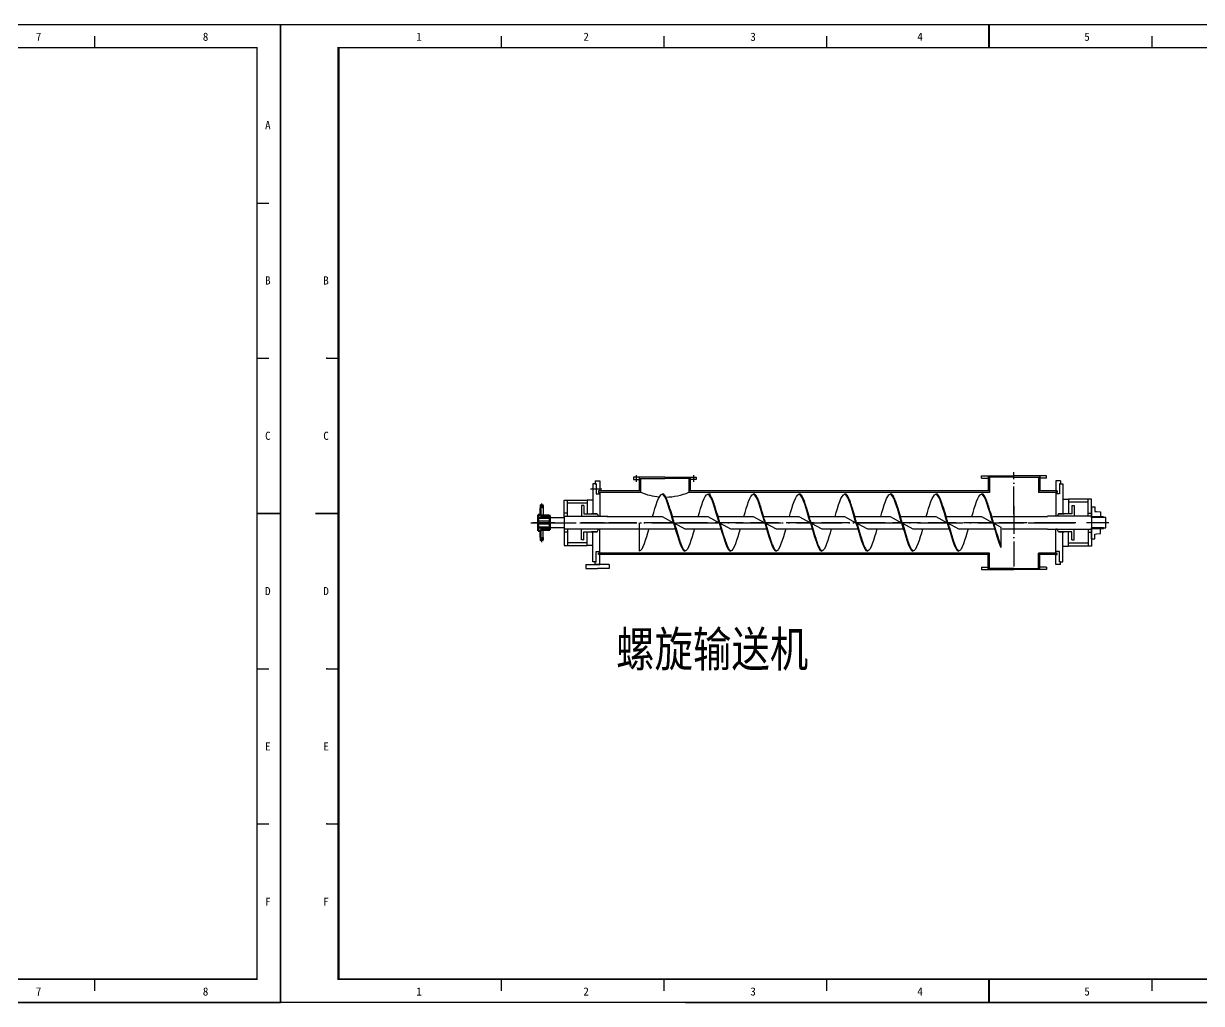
# Model space of a CAD drawing. Header units: millimetres. Extents: x 9671 to 25689, y -17516 to -2951.
# Drawn here: x 21399.2 to 21652.3, y -5527.3 to -5316.9 of the extents above; entities that cross this region are included whole.
import ezdxf

# ---------------------------------------------------------------- set-up
doc = ezdxf.new("R2010")
doc.units = ezdxf.units.MM
doc.linetypes.add('AM_ISO08W050', pattern=[13, 9.75, -1.5, 0.25, -1.5])
doc.linetypes.add('AM_ISO08W050x2', pattern=[7.625, 6, -0.75, 0.125, -0.75])
doc.layers.add('AM_0', color=7, linetype='Continuous', lineweight=50)
doc.layers.add('AM_7', color=4, linetype='AM_ISO08W050', lineweight=25)
doc.styles.add('QSDI', font='SimSun.ttf', dxfattribs={"width": 0.8})

# ---------------------------------------------------------------- blocks, each defined once
blk = doc.blocks.new('2#图框，横')
for p, q in [((7777.69, 0), (7777.69, 420)), ((7777.69, 420), (8371.69, 420)), ((8371.69, 420), (8371.69, 0)), ((7872.57, 415), (7872.57, 410)), ((7942.44, 415), (7942.44, 410)), ((8012.32, 415), (8012.32, 410)), ((8152.07, 415), (8152.07, 410)), ((8221.94, 415), (8221.94, 410)), ((8291.82, 415), (8291.82, 410)), ((8361.69, 343.33), (8366.69, 343.33)), ((8371.69, 0), (8371.69, 297)), ((7797.69, 276.67), (7802.69, 276.67)), ((8361.69, 276.67), (8366.69, 276.67)), ((7797.69, 143.33), (7802.69, 143.33)), ((8361.69, 143.33), (8366.69, 143.33)), ((7797.69, 76.67), (7802.69, 76.67)), ((8361.69, 76.67), (8366.69, 76.67)), ((7872.57, 10), (7872.57, 5)), ((7942.44, 10), (7942.44, 5)), ((8012.32, 10), (8012.32, 5)), ((8152.07, 10), (8152.07, 5)), ((8221.94, 10), (8221.94, 5)), ((8291.82, 10), (8291.82, 5)), ((8371.69, 0), (7777.69, 0)), ((7951.69, 0), (8371.69, 0))]:
    blk.add_line(p, q)
for points, const_width in [([(8082.19, 410), (8082.19, 420)], 0.8), ([(8082.19, 410), (8082.19, 420)], 0.5), ([(7802.69, 210), (7792.69, 210)], 0.8), ([(7792.69, 210), (7802.69, 210)], 0.5), ([(8361.69, 210), (8371.69, 210)], 0.8), ([(8361.69, 210), (8371.69, 210)], 0.5), ([(8082.19, 10), (8082.19, 0)], 0.8), ([(8082.19, 10), (8082.19, 0)], 0.5)]:
    blk.add_lwpolyline(points, dxfattribs=dict(const_width=const_width))
blk.add_lwpolyline([(7802.69, 10, 1, 1, 0), (7802.69, 410, 0.6, 0.6, 0), (8361.69, 410, 0.6, 0.6, 0), (8361.69, 10, 0.6, 0.6, 0)], format="xyseb", close=True)
for p in [(7797.69, 276.67), (7797.69, 210), (7797.69, 143.33), (7797.69, 76.67)]:
    blk.add_point(p)
at = {"style": 'QSDI'}
for s, p in [('1', (7836.11, 412.98)), ('2', (7907.86, 412.98)), ('3', (7979.61, 412.98)), ('4', (8051.36, 412.98)), ('5', (8123.11, 412.98)), ('6', (8194.86, 412.98)), ('7', (8266.61, 412.98)), ('8', (8338.36, 412.98)), ('A', (8365.11, 375.02)), ('B', (7796.11, 308.32)), ('B', (8365.11, 308.32)), ('C', (7796.11, 241.62)), ('C', (8365.11, 241.62)), ('D', (7796.11, 174.92)), ('D', (8365.11, 174.92)), ('E', (7796.11, 108.22)), ('E', (8365.11, 108.22)), ('F', (7796.11, 41.52)), ('F', (8365.11, 41.52)), ('1', (7836.11, 2.98)), ('2', (7907.86, 2.98)), ('3', (7979.61, 2.98)), ('4', (8051.36, 2.98)), ('5', (8123.11, 2.98)), ('6', (8194.86, 2.98)), ('7', (8266.61, 2.98)), ('8', (8338.36, 2.98))]:
    blk.add_text(s, height=3.5, dxfattribs=at).set_placement(p)

msp = doc.modelspace()

# ---------------------------------------------------------------- linework, layer by layer
at = {"color": 2}
for p, q in [((21522.03, -5415.1), (21523.03, -5415.1)), ((21522.03, -5415.1), (21522.03, -5415.73)), ((21523.03, -5415.1), (21523.03, -5417.28)), ((21537.03, -5414.35), (21530.28, -5414.35)), ((21530.28, -5414.35), (21530.28, -5414.85)), ((21530.28, -5414.85), (21531.56, -5414.85)), ((21531.56, -5417.28), (21531.56, -5414.35)), ((21531.56, -5414.6), (21537.03, -5414.6)), ((21531.86, -5417.58), (21531.86, -5414.6)), ((21537.03, -5414.35), (21543.78, -5414.35)), ((21542.51, -5414.6), (21537.03, -5414.6)), ((21542.21, -5417.58), (21542.21, -5414.6)), ((21542.51, -5417.28), (21542.51, -5414.35)), ((21543.78, -5414.85), (21542.51, -5414.85)), ((21543.78, -5414.35), (21543.78, -5414.85)), ((21605.03, -5414.05), (21612.03, -5414.05)), ((21605.03, -5414.55), (21605.03, -5414.05)), ((21605.03, -5414.55), (21606.48, -5414.55)), ((21606.48, -5414.05), (21606.48, -5417.28)), ((21612.03, -5414.3), (21606.48, -5414.3)), ((21606.78, -5414.3), (21606.78, -5417.58)), ((21619.03, -5414.05), (21612.03, -5414.05)), ((21612.03, -5414.3), (21617.58, -5414.3)), ((21617.28, -5414.3), (21617.28, -5417.58)), ((21617.58, -5414.05), (21617.58, -5417.28)), ((21619.03, -5414.55), (21617.58, -5414.55)), ((21619.03, -5414.55), (21619.03, -5414.05)), ((21622.03, -5415.1), (21621.03, -5415.1)), ((21621.03, -5415.1), (21621.03, -5417.28)), ((21622.03, -5415.1), (21622.03, -5415.73)), ((21521.53, -5415.73), (21521.53, -5422.18)), ((21522.23, -5415.73), (21521.53, -5415.73)), ((21522.03, -5415.73), (21522.23, -5415.73)), ((21522.23, -5415.73), (21522.23, -5417.9)), ((21522.23, -5417.9), (21523.03, -5417.9)), ((21522.23, -5417.9), (21523.03, -5417.9)), ((21523.03, -5417.27), (21522.78, -5417.27)), ((21522.78, -5417.27), (21522.78, -5417.59)), ((21531.86, -5417.28), (21522.78, -5417.28)), ((21531.86, -5417.58), (21522.78, -5417.58)), ((21522.78, -5417.59), (21523.03, -5417.59)), ((21523.03, -5417.58), (21523.03, -5422.73)), ((21523.03, -5417.9), (21523.03, -5422.73)), ((21606.78, -5417.28), (21542.21, -5417.28)), ((21606.78, -5417.58), (21542.21, -5417.58)), ((21621.28, -5417.28), (21617.28, -5417.28)), ((21621.28, -5417.58), (21617.28, -5417.58)), ((21621.03, -5417.27), (21621.28, -5417.27)), ((21621.03, -5417.58), (21621.03, -5422.73)), ((21621.28, -5417.59), (21621.03, -5417.59)), ((21621.03, -5417.9), (21621.03, -5422.73)), ((21621.83, -5417.9), (21621.03, -5417.9)), ((21621.83, -5417.9), (21621.03, -5417.9)), ((21621.28, -5417.27), (21621.28, -5417.59)), ((21621.83, -5415.73), (21621.83, -5417.9)), ((21621.83, -5415.73), (21622.53, -5415.73)), ((21622.03, -5415.73), (21621.83, -5415.73)), ((21622.53, -5415.73), (21622.53, -5422.18)), ((21515.38, -5422.98), (21515.38, -5419.23)), ((21515.38, -5419.23), (21516.08, -5419.23)), ((21516.08, -5419.23), (21520.33, -5419.23)), ((21516.08, -5422.73), (21516.08, -5419.23)), ((21516.08, -5419.83), (21520.33, -5419.83)), ((21519.08, -5420.43), (21519.08, -5422.73)), ((21519.58, -5420.43), (21519.08, -5420.43)), ((21519.58, -5420.43), (21519.58, -5422.18)), ((21520.33, -5419.23), (21520.33, -5422.18)), ((21521.53, -5419.23), (21520.33, -5419.23)), ((21536.77, -5417.98), (21536.43, -5417.98)), ((21546.82, -5417.98), (21546.48, -5417.98)), ((21556.37, -5417.98), (21556.03, -5417.98)), ((21566.17, -5417.98), (21565.83, -5417.98)), ((21575.97, -5417.98), (21575.63, -5417.98)), ((21585.77, -5417.98), (21585.43, -5417.98)), ((21595.57, -5417.98), (21595.23, -5417.98)), ((21605.37, -5417.98), (21605.03, -5417.98)), ((21622.53, -5419.08), (21623.73, -5419.08)), ((21627.98, -5419.08), (21623.73, -5419.08)), ((21623.73, -5419.08), (21623.73, -5422.18)), ((21627.98, -5419.68), (21623.73, -5419.68)), ((21624.49, -5420.43), (21624.49, -5422.18)), ((21624.49, -5420.43), (21624.99, -5420.43)), ((21624.99, -5420.43), (21624.99, -5422.73)), ((21627.98, -5422.73), (21627.98, -5419.08)), ((21628.68, -5419.08), (21627.98, -5419.08)), ((21628.68, -5422.98), (21628.68, -5419.08)), ((21510.85, -5420.9), (21510.85, -5422.55)), ((21512.28, -5422.98), (21515.38, -5422.98)), ((21512.28, -5425.23), (21512.28, -5422.98)), ((21516.08, -5422.08), (21515.38, -5422.08)), ((21515.38, -5422.73), (21524.78, -5422.73)), ((21515.38, -5422.73), (21515.38, -5425.48)), ((21519.58, -5422.18), (21521.2, -5422.18)), ((21520.33, -5422.18), (21522.47, -5422.18)), ((21522.47, -5422.18), (21521.28, -5422.18)), ((21522.47, -5422.18), (21522.78, -5422.73)), ((21522.77, -5422.7), (21523.03, -5422.7)), ((21524.53, -5422.75), (21536.43, -5422.75)), ((21536.43, -5422.75), (21538.88, -5424.1)), ((21538.64, -5422.75), (21546.23, -5422.75)), ((21546.23, -5422.75), (21548.68, -5424.1)), ((21548.44, -5422.75), (21556.03, -5422.75)), ((21556.03, -5422.75), (21558.48, -5424.1)), ((21558.24, -5422.75), (21565.83, -5422.75)), ((21565.83, -5422.75), (21568.28, -5424.1)), ((21568.04, -5422.75), (21575.63, -5422.75)), ((21568.04, -5422.75), (21570.73, -5422.75)), ((21575.63, -5422.75), (21578.08, -5424.1)), ((21577.84, -5422.75), (21585.43, -5422.75)), ((21585.43, -5422.75), (21587.88, -5424.1)), ((21587.64, -5422.75), (21595.23, -5422.75)), ((21595.23, -5422.75), (21597.68, -5424.1)), ((21597.44, -5422.75), (21605.03, -5422.75)), ((21597.44, -5422.75), (21600.13, -5422.75)), ((21605.03, -5422.75), (21607.48, -5424.1)), ((21607.49, -5422.75), (21619.23, -5422.75)), ((21621.53, -5422.73), (21619.23, -5422.73)), ((21628.68, -5422.73), (21619.28, -5422.73)), ((21621.3, -5422.7), (21621.03, -5422.7)), ((21621.6, -5422.18), (21621.28, -5422.73)), ((21623.73, -5422.18), (21621.6, -5422.18)), ((21621.6, -5422.18), (21622.78, -5422.18)), ((21624.49, -5422.18), (21622.87, -5422.18)), ((21627.98, -5422.08), (21628.68, -5422.08)), ((21628.68, -5420.68), (21628.68, -5422.98)), ((21628.68, -5420.68), (21629.39, -5420.68)), ((21628.68, -5420.68), (21628.68, -5422.82)), ((21628.68, -5420.68), (21628.68, -5422.82)), ((21628.68, -5420.68), (21628.68, -5422.82)), ((21628.68, -5422.73), (21628.68, -5425.48)), ((21631.78, -5422.98), (21628.68, -5422.98)), ((21631.09, -5422.98), (21628.68, -5422.98)), ((21631.09, -5422.98), (21628.68, -5422.98)), ((21631.29, -5422.98), (21628.71, -5422.98)), ((21630.8, -5422.98), (21628.71, -5422.98)), ((21630.81, -5422.98), (21628.71, -5422.98)), ((21630.81, -5422.98), (21628.71, -5422.98)), ((21628.82, -5422.98), (21628.82, -5422.82)), ((21630.87, -5422.82), (21628.82, -5422.82)), ((21629.39, -5420.68), (21629.39, -5421.66)), ((21629.39, -5421.66), (21629.78, -5421.71)), ((21629.78, -5421.71), (21630.58, -5421.79)), ((21630.58, -5421.79), (21630.58, -5422.82)), ((21630.87, -5422.82), (21630.87, -5422.98)), ((21631, -5422.82), (21631, -5422.98)), ((21631.29, -5422.82), (21631, -5422.82)), ((21631.29, -5422.82), (21631.29, -5422.98)), ((21631.78, -5425.23), (21631.78, -5422.98)), ((21509.78, -5423.15), (21509.88, -5423.05)), ((21509.78, -5425.05), (21509.78, -5423.15)), ((21511.98, -5423.8), (21509.78, -5423.8)), ((21511.98, -5424.4), (21509.78, -5424.4)), ((21509.78, -5425.05), (21509.88, -5425.15)), ((21509.88, -5423.05), (21512.28, -5423.05)), ((21509.88, -5423.8), (21509.88, -5423.05)), ((21509.88, -5425.15), (21509.88, -5424.4)), ((21512.28, -5425.15), (21509.88, -5425.15)), ((21515.38, -5425.23), (21512.28, -5425.23)), ((21515.38, -5425.23), (21515.38, -5428.98)), ((21524.78, -5425.48), (21515.38, -5425.48)), ((21516.08, -5425.48), (21516.08, -5428.98)), ((21519.08, -5427.78), (21519.08, -5425.48)), ((21519.08, -5427.78), (21519.08, -5425.48)), ((21522.47, -5426.03), (21522.78, -5425.48)), ((21522.77, -5425.5), (21523.03, -5425.5)), ((21523.03, -5430.63), (21523.03, -5425.48)), ((21523.03, -5430.3), (21523.03, -5425.48)), ((21524.78, -5425.45), (21539.54, -5425.45)), ((21531.53, -5424.1), (21531.53, -5428.85)), ((21531.53, -5425.43), (21531.53, -5430.23)), ((21533.58, -5425.45), (21539.29, -5425.45)), ((21539.07, -5424.21), (21541.33, -5425.45)), ((21541.33, -5425.45), (21549.09, -5425.45)), ((21548.87, -5424.21), (21551.13, -5425.45)), ((21551.13, -5425.45), (21558.89, -5425.45)), ((21558.67, -5424.21), (21560.93, -5425.45)), ((21560.93, -5425.45), (21568.69, -5425.45)), ((21568.47, -5424.21), (21570.73, -5425.45)), ((21570.73, -5425.45), (21578.49, -5425.45)), ((21578.27, -5424.21), (21580.53, -5425.45)), ((21580.53, -5425.45), (21588.29, -5425.45)), ((21588.07, -5424.21), (21590.33, -5425.45)), ((21590.33, -5425.45), (21598.09, -5425.45)), ((21597.87, -5424.21), (21600.13, -5425.45)), ((21600.13, -5425.45), (21607.89, -5425.45)), ((21607.67, -5424.21), (21609.23, -5425.07)), ((21609.23, -5425.07), (21609.23, -5429.45)), ((21609.48, -5425.45), (21619.23, -5425.45)), ((21619.23, -5425.48), (21621.53, -5425.48)), ((21619.28, -5425.48), (21628.68, -5425.48)), ((21621.03, -5430.3), (21621.03, -5425.48)), ((21621.03, -5430.63), (21621.03, -5425.48)), ((21621.3, -5425.5), (21621.03, -5425.5)), ((21621.6, -5426.03), (21621.28, -5425.48)), ((21624.99, -5427.78), (21624.99, -5425.48)), ((21624.99, -5427.78), (21624.99, -5425.48)), ((21627.98, -5425.48), (21627.98, -5429.13)), ((21628.68, -5425.23), (21628.68, -5429.13)), ((21628.68, -5427.53), (21628.68, -5425.23)), ((21628.68, -5425.23), (21631.78, -5425.23)), ((21631.09, -5425.23), (21628.68, -5425.23)), ((21631.09, -5425.23), (21628.68, -5425.23)), ((21628.68, -5427.53), (21628.68, -5425.39)), ((21631.29, -5425.23), (21628.71, -5425.23)), ((21630.8, -5425.23), (21628.71, -5425.23)), ((21630.81, -5425.23), (21628.71, -5425.23)), ((21630.81, -5425.23), (21628.71, -5425.23)), ((21628.82, -5425.23), (21628.82, -5425.39)), ((21629.52, -5425.39), (21628.82, -5425.39)), ((21631, -5425.39), (21629.52, -5425.39)), ((21630.58, -5426.42), (21630.58, -5425.39)), ((21631.29, -5425.39), (21631, -5425.39)), ((21631.29, -5425.39), (21631.29, -5425.23)), ((21510.85, -5427.3), (21510.85, -5425.65)), ((21516.08, -5426.13), (21515.38, -5426.13)), ((21519.58, -5427.78), (21519.08, -5427.78)), ((21519.58, -5427.78), (21519.58, -5426.03)), ((21519.58, -5427.78), (21519.58, -5426.03)), ((21519.58, -5427.78), (21519.58, -5426.03)), ((21519.58, -5426.03), (21521.2, -5426.03)), ((21520.33, -5428.98), (21520.33, -5426.03)), ((21520.33, -5426.03), (21522.47, -5426.03)), ((21522.47, -5426.03), (21521.28, -5426.03)), ((21521.53, -5432.48), (21521.53, -5426.03)), ((21623.73, -5426.03), (21621.6, -5426.03)), ((21621.6, -5426.03), (21622.78, -5426.03)), ((21622.53, -5432.48), (21622.53, -5426.03)), ((21624.49, -5426.03), (21622.87, -5426.03)), ((21623.73, -5429.13), (21623.73, -5426.03)), ((21624.49, -5427.78), (21624.49, -5426.03)), ((21624.49, -5427.78), (21624.49, -5426.03)), ((21624.49, -5427.78), (21624.49, -5426.03)), ((21624.49, -5427.78), (21624.99, -5427.78)), ((21627.98, -5426.13), (21628.68, -5426.13)), ((21628.68, -5427.53), (21629.39, -5427.53)), ((21629.39, -5426.55), (21629.78, -5426.5)), ((21629.39, -5427.53), (21629.39, -5426.55)), ((21629.78, -5426.5), (21630.58, -5426.42)), ((21515.38, -5428.98), (21516.08, -5428.98)), ((21516.08, -5428.38), (21520.33, -5428.38)), ((21516.08, -5428.98), (21520.33, -5428.98)), ((21521.53, -5428.98), (21520.33, -5428.98)), ((21522.23, -5430.3), (21523.03, -5430.3)), ((21522.23, -5430.3), (21523.03, -5430.3)), ((21522.23, -5432.48), (21522.23, -5430.3)), ((21621.83, -5430.3), (21621.03, -5430.3)), ((21621.83, -5430.3), (21621.03, -5430.3)), ((21621.83, -5432.48), (21621.83, -5430.3)), ((21622.53, -5429.13), (21623.73, -5429.13)), ((21627.98, -5428.53), (21623.73, -5428.53)), ((21627.98, -5429.13), (21623.73, -5429.13)), ((21628.68, -5429.13), (21627.98, -5429.13)), ((21520.03, -5433.1), (21522.53, -5433.1)), ((21520.03, -5433.1), (21520.03, -5433.9)), ((21522.23, -5432.48), (21521.53, -5432.48)), ((21522.03, -5432.48), (21522.23, -5432.48)), ((21522.03, -5433.1), (21522.03, -5432.48)), ((21522.23, -5432.48), (21522.03, -5432.48)), ((21522.03, -5433.1), (21523.03, -5433.1)), ((21522.03, -5433.1), (21523.03, -5433.1)), ((21523.03, -5433.1), (21522.03, -5433.1)), ((21525.03, -5433.1), (21522.53, -5433.1)), ((21522.78, -5430.62), (21523.03, -5430.62)), ((21522.78, -5430.94), (21522.78, -5430.62)), ((21606.78, -5430.63), (21522.78, -5430.63)), ((21606.78, -5430.93), (21522.78, -5430.93)), ((21523.03, -5430.94), (21522.78, -5430.94)), ((21523.03, -5433.1), (21523.03, -5430.93)), ((21525.03, -5433.1), (21525.03, -5433.9)), ((21606.48, -5432.4), (21606.48, -5430.93)), ((21606.48, -5434.15), (21606.48, -5430.93)), ((21606.78, -5433.9), (21606.78, -5430.63)), ((21621.28, -5430.63), (21617.28, -5430.63)), ((21617.28, -5433.9), (21617.28, -5430.63)), ((21621.28, -5430.93), (21617.28, -5430.93)), ((21617.58, -5432.4), (21617.58, -5430.93)), ((21617.58, -5434.15), (21617.58, -5430.93)), ((21621.28, -5430.62), (21621.03, -5430.62)), ((21621.03, -5433.1), (21621.03, -5430.93)), ((21621.03, -5430.94), (21621.28, -5430.94)), ((21622.03, -5433.1), (21621.03, -5433.1)), ((21621.28, -5430.94), (21621.28, -5430.62)), ((21622.03, -5432.48), (21621.83, -5432.48)), ((21621.83, -5432.48), (21622.53, -5432.48)), ((21622.03, -5433.1), (21622.03, -5432.48)), ((21520.03, -5433.9), (21522.53, -5433.9)), ((21525.03, -5433.9), (21522.53, -5433.9)), ((21605.03, -5433.65), (21606.48, -5433.65)), ((21605.03, -5433.65), (21605.03, -5434.15)), ((21605.03, -5434.15), (21612.03, -5434.15)), ((21612.03, -5433.9), (21606.48, -5433.9)), ((21612.03, -5433.9), (21617.58, -5433.9)), ((21619.03, -5434.15), (21612.03, -5434.15)), ((21619.03, -5433.65), (21617.58, -5433.65)), ((21619.03, -5433.65), (21619.03, -5434.15))]:
    msp.add_line(p, q, dxfattribs=at)
for centre, major_axis, start_param, end_param in [((21537.03, -5404.95), (9.65, 9.65), 3.538145, 3.840063), ((21537.03, -5404.95), (9.65, 9.65), 3.940438, 4.315837), ((21630.93, -5422.94), (0.0987, 0.0987), 0.3216, 1.249196), ((21511.98, -5424.1), (0.212, 0.212), 3.926991, 7.068583)]:
    msp.add_ellipse(centre, major_axis=major_axis, ratio=1, start_param=start_param, end_param=end_param, dxfattribs=at)
for points in [[(21534.39, -5422.75), (21535.06, -5420.46), (21535.73, -5418.07), (21536.43, -5417.98)], [(21538.88, -5424.1), (21538.08, -5421.51), (21537.28, -5418.09), (21536.43, -5417.98)], [(21544.19, -5422.75), (21544.86, -5420.46), (21545.53, -5418.07), (21546.23, -5417.98)], [(21548.68, -5424.1), (21547.88, -5421.51), (21547.08, -5418.09), (21546.23, -5417.98)], [(21553.99, -5422.75), (21554.66, -5420.46), (21555.33, -5418.07), (21556.03, -5417.98)], [(21558.48, -5424.1), (21557.68, -5421.51), (21556.88, -5418.09), (21556.03, -5417.98)], [(21563.79, -5422.75), (21564.46, -5420.46), (21565.13, -5418.07), (21565.83, -5417.98)], [(21568.28, -5424.1), (21567.48, -5421.51), (21566.68, -5418.09), (21565.83, -5417.98)], [(21573.59, -5422.75), (21574.26, -5420.46), (21574.93, -5418.07), (21575.63, -5417.98)], [(21578.08, -5424.1), (21577.28, -5421.51), (21576.48, -5418.09), (21575.63, -5417.98)], [(21583.39, -5422.75), (21584.06, -5420.46), (21584.73, -5418.07), (21585.43, -5417.98)], [(21587.88, -5424.1), (21587.08, -5421.51), (21586.28, -5418.09), (21585.43, -5417.98)], [(21593.19, -5422.75), (21593.86, -5420.46), (21594.53, -5418.07), (21595.23, -5417.98)], [(21597.68, -5424.1), (21596.88, -5421.51), (21596.08, -5418.09), (21595.23, -5417.98)], [(21602.99, -5422.75), (21603.66, -5420.46), (21604.33, -5418.07), (21605.03, -5417.98)], [(21607.48, -5424.1), (21606.68, -5421.51), (21605.88, -5418.09), (21605.03, -5417.98)], [(21533.58, -5425.45), (21532.91, -5427.75), (21532.24, -5430.14), (21531.53, -5430.23)], [(21538.88, -5424.1), (21539.69, -5426.7), (21540.49, -5430.12), (21541.33, -5430.23)], [(21543.38, -5425.45), (21542.71, -5427.75), (21542.04, -5430.14), (21541.33, -5430.23)], [(21548.68, -5424.1), (21549.49, -5426.7), (21550.29, -5430.12), (21551.13, -5430.23)], [(21553.18, -5425.45), (21552.51, -5427.75), (21551.84, -5430.14), (21551.13, -5430.23)], [(21558.48, -5424.1), (21559.29, -5426.7), (21560.09, -5430.12), (21560.93, -5430.23)], [(21562.98, -5425.45), (21562.31, -5427.75), (21561.64, -5430.14), (21560.93, -5430.23)], [(21568.28, -5424.1), (21569.09, -5426.7), (21569.89, -5430.12), (21570.73, -5430.23)], [(21572.78, -5425.45), (21572.11, -5427.75), (21571.44, -5430.14), (21570.73, -5430.23)], [(21578.08, -5424.1), (21578.89, -5426.7), (21579.69, -5430.12), (21580.53, -5430.23)], [(21582.58, -5425.45), (21581.91, -5427.75), (21581.24, -5430.14), (21580.53, -5430.23)], [(21587.88, -5424.1), (21588.69, -5426.7), (21589.49, -5430.12), (21590.33, -5430.23)], [(21592.38, -5425.45), (21591.71, -5427.75), (21591.04, -5430.14), (21590.33, -5430.23)], [(21597.68, -5424.1), (21598.49, -5426.7), (21599.29, -5430.12), (21600.13, -5430.23)], [(21602.18, -5425.45), (21601.51, -5427.75), (21600.84, -5430.14), (21600.13, -5430.23)], [(21607.48, -5424.1), (21608.07, -5425.97), (21608.64, -5428.27), (21609.23, -5429.45)]]:
    msp.add_open_spline(points, degree=3, dxfattribs=at)
for points, knots in [([(21539.03, -5424.06), (21538.92, -5423.72), (21538.82, -5423.37), (21538.52, -5422.35), (21538.32, -5421.67), (21537.98, -5420.56), (21537.83, -5420.11), (21537.58, -5419.41), (21537.48, -5419.15), (21537.29, -5418.74), (21537.21, -5418.58), (21537.07, -5418.34), (21537.01, -5418.24), (21536.89, -5418.09), (21536.83, -5418.03), (21536.77, -5417.98), (21536.77, -5417.98), (21536.77, -5417.98)], [131.935464, 131.935464, 131.935464, 131.935464, 149.155331, 149.155331, 181.091384, 181.091384, 204.701835, 204.701835, 221.380114, 221.380114, 233.858031, 233.858031, 243.474509, 243.474509, 251.130267, 251.130267, 251.497398, 251.497398, 251.497398, 251.497398]), ([(21548.83, -5424.06), (21548.72, -5423.72), (21548.62, -5423.37), (21548.32, -5422.35), (21548.12, -5421.67), (21547.78, -5420.56), (21547.63, -5420.11), (21547.38, -5419.41), (21547.28, -5419.15), (21547.09, -5418.74), (21547.01, -5418.58), (21546.87, -5418.34), (21546.81, -5418.24), (21546.69, -5418.09), (21546.63, -5418.03), (21546.57, -5417.98), (21546.57, -5417.98), (21546.57, -5417.98)], [131.935464, 131.935464, 131.935464, 131.935464, 149.155331, 149.155331, 181.091384, 181.091384, 204.701835, 204.701835, 221.380114, 221.380114, 233.858031, 233.858031, 243.474509, 243.474509, 251.130267, 251.130267, 251.497398, 251.497398, 251.497398, 251.497398]), ([(21558.63, -5424.06), (21558.52, -5423.72), (21558.42, -5423.37), (21558.12, -5422.35), (21557.92, -5421.67), (21557.58, -5420.56), (21557.43, -5420.11), (21557.18, -5419.41), (21557.08, -5419.15), (21556.89, -5418.74), (21556.81, -5418.58), (21556.67, -5418.34), (21556.61, -5418.24), (21556.49, -5418.09), (21556.43, -5418.03), (21556.37, -5417.98), (21556.37, -5417.98), (21556.37, -5417.98)], [131.935464, 131.935464, 131.935464, 131.935464, 149.155331, 149.155331, 181.091384, 181.091384, 204.701835, 204.701835, 221.380114, 221.380114, 233.858031, 233.858031, 243.474509, 243.474509, 251.130267, 251.130267, 251.497398, 251.497398, 251.497398, 251.497398]), ([(21568.43, -5424.06), (21568.32, -5423.72), (21568.22, -5423.37), (21567.92, -5422.35), (21567.72, -5421.67), (21567.38, -5420.56), (21567.23, -5420.11), (21566.98, -5419.41), (21566.88, -5419.15), (21566.69, -5418.74), (21566.61, -5418.58), (21566.47, -5418.34), (21566.41, -5418.24), (21566.29, -5418.09), (21566.23, -5418.03), (21566.17, -5417.98), (21566.17, -5417.98), (21566.17, -5417.98)], [131.935464, 131.935464, 131.935464, 131.935464, 149.155331, 149.155331, 181.091384, 181.091384, 204.701835, 204.701835, 221.380114, 221.380114, 233.858031, 233.858031, 243.474509, 243.474509, 251.130267, 251.130267, 251.497398, 251.497398, 251.497398, 251.497398]), ([(21578.23, -5424.06), (21578.12, -5423.72), (21578.02, -5423.37), (21577.72, -5422.35), (21577.52, -5421.67), (21577.18, -5420.56), (21577.03, -5420.11), (21576.78, -5419.41), (21576.68, -5419.15), (21576.49, -5418.74), (21576.41, -5418.58), (21576.27, -5418.34), (21576.21, -5418.24), (21576.09, -5418.09), (21576.03, -5418.03), (21575.97, -5417.98), (21575.97, -5417.98), (21575.97, -5417.98)], [131.935464, 131.935464, 131.935464, 131.935464, 149.155331, 149.155331, 181.091384, 181.091384, 204.701835, 204.701835, 221.380114, 221.380114, 233.858031, 233.858031, 243.474509, 243.474509, 251.130267, 251.130267, 251.497398, 251.497398, 251.497398, 251.497398]), ([(21588.03, -5424.06), (21587.92, -5423.72), (21587.82, -5423.37), (21587.52, -5422.35), (21587.32, -5421.67), (21586.98, -5420.56), (21586.83, -5420.11), (21586.58, -5419.41), (21586.48, -5419.15), (21586.29, -5418.74), (21586.21, -5418.58), (21586.07, -5418.34), (21586.01, -5418.24), (21585.89, -5418.09), (21585.83, -5418.03), (21585.77, -5417.98), (21585.77, -5417.98), (21585.77, -5417.98)], [131.935464, 131.935464, 131.935464, 131.935464, 149.155331, 149.155331, 181.091384, 181.091384, 204.701835, 204.701835, 221.380114, 221.380114, 233.858031, 233.858031, 243.474509, 243.474509, 251.130267, 251.130267, 251.497398, 251.497398, 251.497398, 251.497398]), ([(21597.83, -5424.06), (21597.72, -5423.72), (21597.62, -5423.37), (21597.32, -5422.35), (21597.12, -5421.67), (21596.78, -5420.56), (21596.63, -5420.11), (21596.38, -5419.41), (21596.28, -5419.15), (21596.09, -5418.74), (21596.01, -5418.58), (21595.87, -5418.34), (21595.81, -5418.24), (21595.69, -5418.09), (21595.63, -5418.03), (21595.57, -5417.98), (21595.57, -5417.98), (21595.57, -5417.98)], [131.935464, 131.935464, 131.935464, 131.935464, 149.155331, 149.155331, 181.091384, 181.091384, 204.701835, 204.701835, 221.380114, 221.380114, 233.858031, 233.858031, 243.474509, 243.474509, 251.130267, 251.130267, 251.497398, 251.497398, 251.497398, 251.497398]), ([(21607.63, -5424.06), (21607.52, -5423.72), (21607.42, -5423.37), (21607.12, -5422.35), (21606.92, -5421.67), (21606.58, -5420.56), (21606.43, -5420.11), (21606.18, -5419.41), (21606.08, -5419.15), (21605.89, -5418.74), (21605.81, -5418.58), (21605.67, -5418.34), (21605.61, -5418.24), (21605.49, -5418.09), (21605.43, -5418.03), (21605.37, -5417.98), (21605.37, -5417.98), (21605.37, -5417.98)], [131.935464, 131.935464, 131.935464, 131.935464, 149.155331, 149.155331, 181.091384, 181.091384, 204.701835, 204.701835, 221.380114, 221.380114, 233.858031, 233.858031, 243.474509, 243.474509, 251.130267, 251.130267, 251.497398, 251.497398, 251.497398, 251.497398]), ([(21539.03, -5424.06), (21539.13, -5424.4), (21539.24, -5424.75), (21539.54, -5425.77), (21539.73, -5426.45), (21540.07, -5427.56), (21540.22, -5428.01), (21540.46, -5428.69), (21540.57, -5428.94), (21540.74, -5429.34), (21540.82, -5429.49), (21540.95, -5429.71), (21541.01, -5429.79), (21541.11, -5429.92), (21541.15, -5429.96), (21541.22, -5430.02), (21541.25, -5430.04), (21541.3, -5430.06), (21541.32, -5430.07), (21541.33, -5430.08)], [131.935464, 131.935464, 131.935464, 131.935464, 149.155331, 149.155331, 181.091384, 181.091384, 204.701835, 204.701835, 221.380114, 221.380114, 233.858031, 233.858031, 243.474509, 243.474509, 251.130267, 251.130267, 257.178372, 257.178372, 262.046878, 262.046878, 262.046878, 262.046878]), ([(21548.83, -5424.06), (21548.93, -5424.4), (21549.04, -5424.75), (21549.34, -5425.77), (21549.53, -5426.45), (21549.87, -5427.56), (21550.02, -5428.01), (21550.26, -5428.69), (21550.37, -5428.94), (21550.54, -5429.34), (21550.62, -5429.49), (21550.75, -5429.71), (21550.81, -5429.79), (21550.91, -5429.92), (21550.95, -5429.96), (21551.02, -5430.02), (21551.05, -5430.04), (21551.1, -5430.06), (21551.12, -5430.07), (21551.13, -5430.08)], [131.935464, 131.935464, 131.935464, 131.935464, 149.155331, 149.155331, 181.091384, 181.091384, 204.701835, 204.701835, 221.380114, 221.380114, 233.858031, 233.858031, 243.474509, 243.474509, 251.130267, 251.130267, 257.178372, 257.178372, 262.046878, 262.046878, 262.046878, 262.046878]), ([(21558.63, -5424.06), (21558.73, -5424.4), (21558.84, -5424.75), (21559.14, -5425.77), (21559.33, -5426.45), (21559.67, -5427.56), (21559.82, -5428.01), (21560.06, -5428.69), (21560.17, -5428.94), (21560.34, -5429.34), (21560.42, -5429.49), (21560.55, -5429.71), (21560.61, -5429.79), (21560.71, -5429.92), (21560.75, -5429.96), (21560.82, -5430.02), (21560.85, -5430.04), (21560.9, -5430.06), (21560.92, -5430.07), (21560.93, -5430.08)], [131.935464, 131.935464, 131.935464, 131.935464, 149.155331, 149.155331, 181.091384, 181.091384, 204.701835, 204.701835, 221.380114, 221.380114, 233.858031, 233.858031, 243.474509, 243.474509, 251.130267, 251.130267, 257.178372, 257.178372, 262.046878, 262.046878, 262.046878, 262.046878]), ([(21568.43, -5424.06), (21568.53, -5424.4), (21568.64, -5424.75), (21568.94, -5425.77), (21569.13, -5426.45), (21569.47, -5427.56), (21569.62, -5428.01), (21569.86, -5428.69), (21569.97, -5428.94), (21570.14, -5429.34), (21570.22, -5429.49), (21570.35, -5429.71), (21570.41, -5429.79), (21570.51, -5429.92), (21570.55, -5429.96), (21570.62, -5430.02), (21570.65, -5430.04), (21570.7, -5430.06), (21570.72, -5430.07), (21570.73, -5430.08)], [131.935464, 131.935464, 131.935464, 131.935464, 149.155331, 149.155331, 181.091384, 181.091384, 204.701835, 204.701835, 221.380114, 221.380114, 233.858031, 233.858031, 243.474509, 243.474509, 251.130267, 251.130267, 257.178372, 257.178372, 262.046878, 262.046878, 262.046878, 262.046878]), ([(21578.23, -5424.06), (21578.33, -5424.4), (21578.44, -5424.75), (21578.74, -5425.77), (21578.93, -5426.45), (21579.27, -5427.56), (21579.42, -5428.01), (21579.66, -5428.69), (21579.77, -5428.94), (21579.94, -5429.34), (21580.02, -5429.49), (21580.15, -5429.71), (21580.21, -5429.79), (21580.31, -5429.92), (21580.35, -5429.96), (21580.42, -5430.02), (21580.45, -5430.04), (21580.5, -5430.06), (21580.52, -5430.07), (21580.53, -5430.08)], [131.935464, 131.935464, 131.935464, 131.935464, 149.155331, 149.155331, 181.091384, 181.091384, 204.701835, 204.701835, 221.380114, 221.380114, 233.858031, 233.858031, 243.474509, 243.474509, 251.130267, 251.130267, 257.178372, 257.178372, 262.046878, 262.046878, 262.046878, 262.046878]), ([(21588.03, -5424.06), (21588.13, -5424.4), (21588.24, -5424.75), (21588.54, -5425.77), (21588.73, -5426.45), (21589.07, -5427.56), (21589.22, -5428.01), (21589.46, -5428.69), (21589.57, -5428.94), (21589.74, -5429.34), (21589.82, -5429.49), (21589.95, -5429.71), (21590.01, -5429.79), (21590.11, -5429.92), (21590.15, -5429.96), (21590.22, -5430.02), (21590.25, -5430.04), (21590.3, -5430.06), (21590.32, -5430.07), (21590.33, -5430.08)], [131.935464, 131.935464, 131.935464, 131.935464, 149.155331, 149.155331, 181.091384, 181.091384, 204.701835, 204.701835, 221.380114, 221.380114, 233.858031, 233.858031, 243.474509, 243.474509, 251.130267, 251.130267, 257.178372, 257.178372, 262.046878, 262.046878, 262.046878, 262.046878]), ([(21597.83, -5424.06), (21597.93, -5424.4), (21598.04, -5424.75), (21598.34, -5425.77), (21598.53, -5426.45), (21598.87, -5427.56), (21599.02, -5428.01), (21599.26, -5428.69), (21599.37, -5428.94), (21599.54, -5429.34), (21599.62, -5429.49), (21599.75, -5429.71), (21599.81, -5429.79), (21599.91, -5429.92), (21599.95, -5429.96), (21600.02, -5430.02), (21600.05, -5430.04), (21600.1, -5430.06), (21600.12, -5430.07), (21600.13, -5430.08)], [131.935464, 131.935464, 131.935464, 131.935464, 149.155331, 149.155331, 181.091384, 181.091384, 204.701835, 204.701835, 221.380114, 221.380114, 233.858031, 233.858031, 243.474509, 243.474509, 251.130267, 251.130267, 257.178372, 257.178372, 262.046878, 262.046878, 262.046878, 262.046878]), ([(21607.63, -5424.06), (21607.73, -5424.4), (21607.84, -5424.75), (21608.14, -5425.77), (21608.33, -5426.45), (21608.67, -5427.56), (21608.82, -5428.01), (21609.05, -5428.66), (21609.14, -5428.89), (21609.23, -5429.09)], [131.935464, 131.935464, 131.935464, 131.935464, 149.155331, 149.155331, 181.091384, 181.091384, 204.701835, 204.701835, 219.558009, 219.558009, 219.558009, 219.558009])]:
    msp.add_open_spline(points, degree=3, knots=knots, dxfattribs=at)
at = {"layer": 'AM_0', "color": 2}
for p, q in [((21510.68, -5420.18), (21510.46, -5420.18)), ((21510.46, -5420.18), (21510.68, -5420.18)), ((21509.83, -5422.38), (21509.78, -5422.43)), ((21509.78, -5424.1), (21509.78, -5422.43)), ((21509.83, -5422.38), (21510.28, -5422.38)), ((21510.33, -5420.9), (21510.28, -5420.9)), ((21510.28, -5422.55), (21510.28, -5420.9)), ((21510.28, -5422.38), (21510.28, -5422.55)), ((21510.28, -5422.55), (21512.23, -5422.55)), ((21510.36, -5420.57), (21510.36, -5420.88)), ((21510.36, -5420.62), (21510.78, -5420.62)), ((21510.78, -5420.57), (21510.78, -5420.88)), ((21510.78, -5420.57), (21510.78, -5420.88)), ((21510.8, -5420.9), (21510.85, -5420.9)), ((21510.8, -5420.9), (21510.85, -5420.9)), ((21512.23, -5422.55), (21512.28, -5422.6)), ((21512.28, -5422.6), (21512.28, -5424.1)), ((21512.28, -5423.05), (21509.78, -5423.05)), ((21509.78, -5424.1), (21509.78, -5425.78)), ((21512.28, -5425.15), (21509.78, -5425.15)), ((21512.28, -5425.6), (21512.28, -5424.1)), ((21509.78, -5425.78), (21509.83, -5425.83)), ((21509.83, -5425.83), (21509.78, -5425.78)), ((21509.83, -5425.83), (21510.28, -5425.83)), ((21509.83, -5425.83), (21510.28, -5425.83)), ((21510.28, -5425.65), (21512.23, -5425.65)), ((21510.28, -5425.83), (21510.28, -5425.65)), ((21510.28, -5425.83), (21510.28, -5425.65)), ((21510.28, -5425.83), (21510.28, -5425.65)), ((21510.28, -5425.65), (21510.28, -5427.3)), ((21510.28, -5425.65), (21510.28, -5427.3)), ((21510.28, -5425.65), (21510.28, -5427.3)), ((21510.33, -5427.3), (21510.28, -5427.3)), ((21510.33, -5427.3), (21510.28, -5427.3)), ((21510.33, -5427.3), (21510.28, -5427.3)), ((21510.36, -5427.63), (21510.36, -5427.33)), ((21510.36, -5427.63), (21510.36, -5427.33)), ((21510.36, -5427.63), (21510.36, -5427.33)), ((21510.36, -5427.59), (21510.78, -5427.59)), ((21510.36, -5427.59), (21510.78, -5427.59)), ((21510.36, -5427.59), (21510.78, -5427.59)), ((21510.46, -5428.03), (21510.68, -5428.03)), ((21510.68, -5428.03), (21510.46, -5428.03)), ((21510.46, -5428.03), (21510.68, -5428.03)), ((21510.68, -5428.03), (21510.46, -5428.03)), ((21510.46, -5428.03), (21510.68, -5428.03)), ((21510.68, -5428.03), (21510.46, -5428.03)), ((21510.78, -5427.63), (21510.78, -5427.33)), ((21510.78, -5427.63), (21510.78, -5427.33)), ((21510.78, -5427.63), (21510.78, -5427.33)), ((21510.78, -5427.63), (21510.78, -5427.33)), ((21510.8, -5427.3), (21510.85, -5427.3)), ((21510.8, -5427.3), (21510.85, -5427.3)), ((21510.8, -5427.3), (21510.85, -5427.3)), ((21510.8, -5427.3), (21510.85, -5427.3)), ((21512.28, -5425.6), (21512.23, -5425.65))]:
    msp.add_line(p, q, dxfattribs=at)
for centre, major_axis, start_param, end_param in [((21511.21, -5420.57), (-0.598, 0.598), 0.298988, 0.785398), ((21509.93, -5420.57), (0.598, 0.598), 5.497787, 5.984198), ((21510.33, -5420.88), (0.0177, 0.0177), 3.926991, 5.497787), ((21510.8, -5420.88), (-0.0177, 0.0177), 0.785398, 2.356194), ((21510.8, -5420.88), (-0.0177, 0.0177), 0.785398, 2.356194), ((21510.8, -5420.88), (-0.0177, 0.0177), 0.785398, 2.356194), ((21510.33, -5427.33), (-0.0177, 0.0177), 3.926991, 5.497787), ((21510.33, -5427.33), (-0.0177, 0.0177), 3.926991, 5.497787), ((21510.33, -5427.33), (-0.0177, 0.0177), 3.926991, 5.497787), ((21511.21, -5427.63), (0.598, 0.598), 2.356194, 2.842605), ((21511.21, -5427.63), (0.598, 0.598), 2.356194, 2.842605), ((21511.21, -5427.63), (0.598, 0.598), 2.356194, 2.842605), ((21509.93, -5427.63), (-0.598, 0.598), 3.44058, 3.926991), ((21509.93, -5427.63), (-0.598, 0.598), 3.44058, 3.926991), ((21509.93, -5427.63), (-0.598, 0.598), 3.44058, 3.926991), ((21510.8, -5427.33), (0.0177, 0.0177), 0.785398, 2.356194), ((21510.8, -5427.33), (0.0177, 0.0177), 0.785398, 2.356194), ((21510.8, -5427.33), (0.0177, 0.0177), 0.785398, 2.356194), ((21510.8, -5427.33), (0.0177, 0.0177), 0.785398, 2.356194), ((21510.8, -5427.33), (0.0177, 0.0177), 0.785398, 2.356194), ((21510.8, -5427.33), (0.0177, 0.0177), 0.785398, 2.356194), ((21510.8, -5427.33), (0.0177, 0.0177), 0.785398, 2.356194)]:
    msp.add_ellipse(centre, major_axis=major_axis, ratio=1, start_param=start_param, end_param=end_param, dxfattribs=at)
for points in [[(21531.56, -5414.6), (21531.71, -5414.6), (21531.56, -5414.45)], [(21542.51, -5414.6), (21542.51, -5414.45), (21542.36, -5414.6)], [(21606.48, -5414.55), (21606.33, -5414.55), (21606.48, -5414.7)], [(21606.48, -5414.3), (21606.63, -5414.3), (21606.48, -5414.15)], [(21617.58, -5414.3), (21617.58, -5414.15), (21617.43, -5414.3)], [(21617.58, -5414.55), (21617.58, -5414.7), (21617.73, -5414.55)], [(21523.03, -5417.28), (21523.18, -5417.28), (21523.03, -5417.13)], [(21531.56, -5417.28), (21531.56, -5417.13), (21531.41, -5417.28)], [(21542.26, -5417.28), (21542.41, -5417.28), (21542.26, -5417.13)], [(21606.48, -5417.28), (21606.48, -5417.13), (21606.33, -5417.28)], [(21617.58, -5417.28), (21617.73, -5417.28), (21617.58, -5417.13)], [(21621.03, -5417.28), (21620.88, -5417.28), (21621.03, -5417.13)], [(21521.53, -5419.23), (21521.53, -5419.08), (21521.38, -5419.23)], [(21622.53, -5419.08), (21622.53, -5418.93), (21622.68, -5419.08)], [(21510.28, -5422.38), (21510.28, -5422.1), (21510.13, -5422.38)], [(21510.85, -5422.55), (21510.85, -5422.4), (21511, -5422.55)], [(21510.28, -5425.83), (21510.13, -5425.83), (21510.28, -5426.1)], [(21510.28, -5425.83), (21510.28, -5426.1), (21510.13, -5425.83)], [(21510.85, -5425.65), (21510.85, -5425.8), (21511, -5425.65)], [(21521.53, -5428.98), (21521.53, -5429.13), (21521.38, -5428.98)], [(21622.53, -5429.13), (21622.53, -5429.28), (21622.68, -5429.13)], [(21522.03, -5433.1), (21522.03, -5432.95), (21521.88, -5433.1)], [(21523.03, -5430.93), (21523.18, -5430.93), (21523.03, -5431.08)], [(21523.03, -5433.1), (21523.18, -5433.1), (21523.03, -5432.95)], [(21606.48, -5430.93), (21606.48, -5431.08), (21606.33, -5430.93)], [(21606.48, -5430.93), (21606.48, -5431.08), (21606.33, -5430.93)], [(21617.58, -5430.93), (21617.73, -5430.93), (21617.58, -5431.08)], [(21617.58, -5430.93), (21617.73, -5430.93), (21617.58, -5431.08)], [(21621.03, -5430.93), (21620.88, -5430.93), (21621.03, -5431.08)], [(21606.48, -5433.65), (21606.33, -5433.65), (21606.48, -5433.5)], [(21606.48, -5433.9), (21606.63, -5433.9), (21606.48, -5434.05)], [(21617.58, -5433.9), (21617.58, -5434.05), (21617.43, -5433.9)], [(21617.58, -5433.65), (21617.58, -5433.5), (21617.73, -5433.65)]]:
    msp.add_solid(points, dxfattribs=at)
at = {"layer": 'AM_7', "color": 2, "linetype": 'AM_ISO08W050x2'}
for p, q in [((21530.88, -5413.87), (21530.88, -5415.31)), ((21543.18, -5413.87), (21543.18, -5415.31)), ((21612.03, -5422.36), (21612.03, -5413.24)), ((21521.08, -5416.85), (21522.44, -5416.85)), ((21521.62, -5416.85), (21523.45, -5416.85)), ((21612.03, -5420.52), (21612.03, -5433.47)), ((21513.4, -5424.1), (21508.67, -5424.1)), ((21511.66, -5424.1), (21516.48, -5424.1)), ((21518.73, -5424.1), (21523.45, -5424.1)), ((21521.12, -5424.1), (21519.07, -5424.1)), ((21521.12, -5424.1), (21519.07, -5424.1)), ((21523.82, -5424.1), (21521.08, -5424.1)), ((21523.82, -5424.1), (21521.08, -5424.1)), ((21622.45, -5424.1), (21523.45, -5424.1)), ((21615.07, -5424.1), (21622.94, -5424.1)), ((21615.07, -5424.1), (21622.94, -5424.1)), ((21620.25, -5424.1), (21622.99, -5424.1)), ((21620.25, -5424.1), (21622.99, -5424.1)), ((21625.34, -5424.1), (21620.62, -5424.1)), ((21622.95, -5424.1), (21625, -5424.1)), ((21622.95, -5424.1), (21625, -5424.1)), ((21632.41, -5424.1), (21627.59, -5424.1))]:
    msp.add_line(p, q, dxfattribs=at)
at = {"layer": 'AM_7', "color": 2}
for p, q in [((21510.34, -5420.43), (21510.88, -5420.43)), ((21508.24, -5424.1), (21539.13, -5424.1)), ((21539.29, -5424.1), (21615.07, -5424.1)), ((21510.34, -5427.77), (21510.88, -5427.77))]:
    msp.add_line(p, q, dxfattribs=at)

# ---------------------------------------------------------------- block references
at = {"color": 2, "xscale": 0.4999999999999969, "yscale": 0.4999999999999969, "zscale": 0.4999999999999969}
for p in [(17268.58, -5527.12), (17565.58, -5527.12)]:
    msp.add_blockref('2#图框，横', p, dxfattribs=at)

# ---------------------------------------------------------------- texts
at = {"style": 'QSDI', "width": 0.8}
msp.add_text('螺旋输送机', height=7.569, dxfattribs=at).set_placement((21526.54, -5455.03))

doc.saveas('drawing.dxf')
